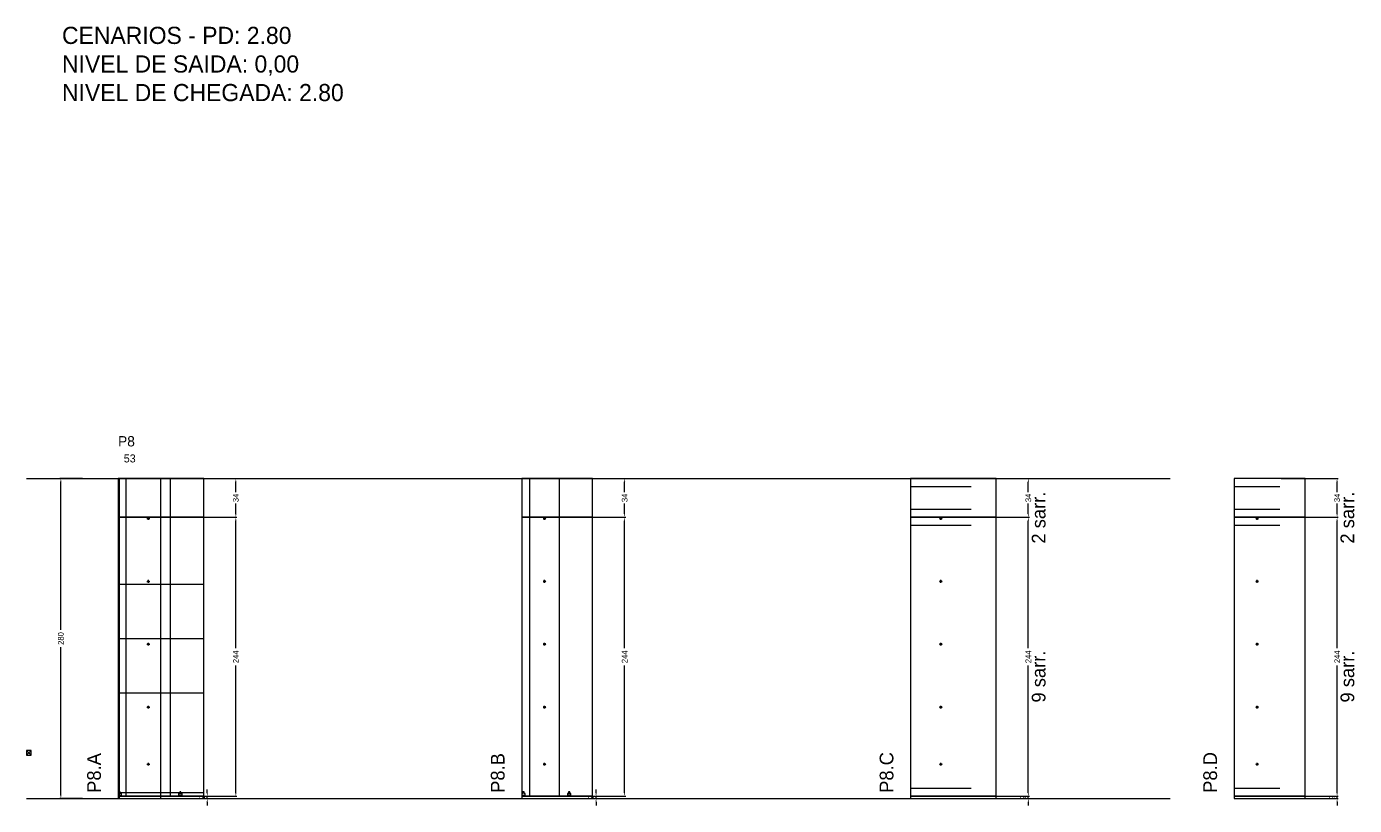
# Model space of a CAD drawing. Header units: centimetres. Extents: x -8500 to 4093, y -386 to 295.
# Drawn here: x -7000 to -5839, y -386 to 295 of the extents above; entities that cross this region are included whole.
import ezdxf

# ---------------------------------------------------------------- set-up
doc = ezdxf.new("R2010")
doc.units = ezdxf.units.CM
doc.linetypes.add('DASHED', pattern=[2, -2])
for name, color, linetype in [('CHAPA', 140, 'Continuous'), ('COTA', 241, 'Continuous'), ('COTAS FURACAO', 16, 'Continuous'), ('Madeira', 30, 'Continuous'), ('MEIO_PONT', 160, 'Continuous'), ('NOMENCLATURA', 7, 'Continuous'), ('Nível', 160, 'Continuous'), ('Painéis', 200, 'Continuous'), ('Perfil Metálico', 150, 'Continuous'), ('SARR_2.2x7', 40, 'Continuous'), ('SARRAFO DE PRESSAO', 200, 'Continuous'), ('texto', 7, 'Continuous'), ('TEXTO_GERAL', 7, 'Continuous')]:
    doc.layers.add(name, color=color, linetype=linetype)
doc.dimstyles.new('PAINEL-NOVA', dxfattribs={"dimtxt": 5, "dimasz": 3, "dimexe": 1, "dimexo": 1, "dimgap": 1, "dimtad": 1, "dimcen": 2.5, "dimazin": 3, "dimtfac": 1, "dimtmove": 0, "dimatfit": 3})

# ---------------------------------------------------------------- blocks, each defined once
blk = doc.blocks.new('_CLOSEDFILLED')
at = {"color": 0, "linetype": 'BYBLOCK'}
blk.add_solid([(-1, 0.16), (0, 0), (-1, -0.16)], dxfattribs=at)
blk = doc.blocks.new('*D1')
for p, q in [((-6951, -100), (-6971, -100)), ((-6970, -232.5), (-6970, -103)), ((-6970, -377), (-6970, -247.5)), ((-6951, -380), (-6971, -380))]:
    blk.add_line(p, q)
at = {"layer": 'Defpoints'}
for p in [(-6950, -100), (-6970, -380), (-6950, -380)]:
    blk.add_point(p, dxfattribs=at)
at = {"layer": 'COTA', "xscale": 3, "yscale": 3}
for p, rotation in [((-6970, -100), 90), ((-6970, -380), 270)]:
    blk.add_blockref('_CLOSEDFILLED', p, dxfattribs=dict(at, rotation=rotation))
at = {"layer": 'COTA', "insert": (-6970, -240), "char_height": 5, "attachment_point": 5, "rotation": 90}
blk.add_mtext('280', dxfattribs=at)
blk = doc.blocks.new('MULDURA')
at = {"layer": 'Paineis'}
for p, q in [((0, 0), (4, 4)), ((4, 0), (0, 4))]:
    blk.add_line(p, q, dxfattribs=at)
blk.add_lwpolyline([(0, 0), (4, 0), (4, 4), (0, 4)], close=True, dxfattribs=at)
blk = doc.blocks.new('*D3')
for p, q in [((-6866, -134), (-6816, -134)), ((-6817, -248.5), (-6817, -137)), ((-6817, -375), (-6817, -263.5)), ((-6866, -378), (-6816, -378))]:
    blk.add_line(p, q)
at = {"layer": 'Defpoints'}
for p in [(-6867, -134), (-6867, -378), (-6817, -378)]:
    blk.add_point(p, dxfattribs=at)
at = {"layer": 'COTA', "xscale": 3, "yscale": 3}
for p, rotation in [((-6817, -134), 90), ((-6817, -378), 270)]:
    blk.add_blockref('_CLOSEDFILLED', p, dxfattribs=dict(at, rotation=rotation))
at = {"layer": 'COTA', "insert": (-6817, -256), "char_height": 5, "attachment_point": 5, "rotation": 90}
blk.add_mtext('244', dxfattribs=at)
blk = doc.blocks.new('*D4')
for p, q in [((-6866, -100), (-6816, -100)), ((-6817, -112), (-6817, -103)), ((-6817, -131), (-6817, -122)), ((-6866, -134), (-6816, -134))]:
    blk.add_line(p, q)
at = {"layer": 'Defpoints'}
for p in [(-6867, -100), (-6867, -134), (-6817, -134)]:
    blk.add_point(p, dxfattribs=at)
at = {"layer": 'COTA', "xscale": 3, "yscale": 3}
for p, rotation in [((-6817, -100), 90), ((-6817, -134), 270)]:
    blk.add_blockref('_CLOSEDFILLED', p, dxfattribs=dict(at, rotation=rotation))
at = {"layer": 'COTA', "insert": (-6817, -117), "char_height": 5, "attachment_point": 5, "rotation": 90}
blk.add_mtext('34', dxfattribs=at)
blk = doc.blocks.new('SLIPTEE')
at = {"layer": 'Paineis'}
blk.add_lwpolyline([(0, 0), (3, 0), (3, 1.5), (2, 1.5), (2, 3), (1, 3), (1, 1.5), (0, 1.5)], close=True, dxfattribs=at)
blk = doc.blocks.new('SLIPTDD')
at = {"layer": 'Paineis'}
blk.add_line((0, 1.5), (3, 1.5), dxfattribs=at)
blk.add_lwpolyline([(0, 0), (3, 0), (3, 1.5), (2, 1.5), (2, 3), (1, 3), (1, 1.5), (0, 1.5)], close=True, dxfattribs=at)
blk = doc.blocks.new('furacao')
at = {"layer": 'COTAS FURACAO'}
for p, q in [((-1.2, 0), (1.2, 0)), ((0, -1.2), (0, 1.2))]:
    blk.add_line(p, q, dxfattribs=at)
blk.add_circle((0, 0), 0.8, dxfattribs=at)
blk = doc.blocks.new('*D6')
for p, q in [((-6526, -134), (-6476, -134)), ((-6477, -248.5), (-6477, -137)), ((-6477, -375), (-6477, -263.5)), ((-6526, -378), (-6476, -378))]:
    blk.add_line(p, q)
at = {"layer": 'Defpoints'}
for p in [(-6527, -134), (-6527, -378), (-6477, -378)]:
    blk.add_point(p, dxfattribs=at)
at = {"layer": 'COTA', "xscale": 3, "yscale": 3}
for p, rotation in [((-6477, -134), 90), ((-6477, -378), 270)]:
    blk.add_blockref('_CLOSEDFILLED', p, dxfattribs=dict(at, rotation=rotation))
at = {"layer": 'COTA', "insert": (-6477, -256), "char_height": 5, "attachment_point": 5, "rotation": 90}
blk.add_mtext('244', dxfattribs=at)
blk = doc.blocks.new('*D7')
for p, q in [((-6526, -100), (-6476, -100)), ((-6477, -112), (-6477, -103)), ((-6477, -131), (-6477, -122)), ((-6526, -134), (-6476, -134))]:
    blk.add_line(p, q)
at = {"layer": 'Defpoints'}
for p in [(-6527, -100), (-6527, -134), (-6477, -134)]:
    blk.add_point(p, dxfattribs=at)
at = {"layer": 'COTA', "xscale": 3, "yscale": 3}
for p, rotation in [((-6477, -100), 90), ((-6477, -134), 270)]:
    blk.add_blockref('_CLOSEDFILLED', p, dxfattribs=dict(at, rotation=rotation))
at = {"layer": 'COTA', "insert": (-6477, -117), "char_height": 5, "attachment_point": 5, "rotation": 90}
blk.add_mtext('34', dxfattribs=at)
blk = doc.blocks.new('*D9')
for p, q in [((-6173, -134), (-6123, -134)), ((-6124, -248.5), (-6124, -137)), ((-6124, -375), (-6124, -263.5)), ((-6173, -378), (-6123, -378))]:
    blk.add_line(p, q)
at = {"layer": 'Defpoints'}
for p in [(-6174, -134), (-6174, -378), (-6124, -378)]:
    blk.add_point(p, dxfattribs=at)
at = {"layer": 'COTA', "xscale": 3, "yscale": 3}
for p, rotation in [((-6124, -134), 90), ((-6124, -378), 270)]:
    blk.add_blockref('_CLOSEDFILLED', p, dxfattribs=dict(at, rotation=rotation))
at = {"layer": 'COTA', "insert": (-6124, -256), "char_height": 5, "attachment_point": 5, "rotation": 90}
blk.add_mtext('244', dxfattribs=at)
blk = doc.blocks.new('*D10')
for p, q in [((-6173, -100), (-6123, -100)), ((-6124, -112), (-6124, -103)), ((-6124, -131), (-6124, -122)), ((-6173, -134), (-6123, -134))]:
    blk.add_line(p, q)
at = {"layer": 'Defpoints'}
for p in [(-6174, -100), (-6174, -134), (-6124, -134)]:
    blk.add_point(p, dxfattribs=at)
at = {"layer": 'COTA', "xscale": 3, "yscale": 3}
for p, rotation in [((-6124, -100), 90), ((-6124, -134), 270)]:
    blk.add_blockref('_CLOSEDFILLED', p, dxfattribs=dict(at, rotation=rotation))
at = {"layer": 'COTA', "insert": (-6124, -117), "char_height": 5, "attachment_point": 5, "rotation": 90}
blk.add_mtext('34', dxfattribs=at)
blk = doc.blocks.new('*D12')
for p, q in [((-5903, -134), (-5853, -134)), ((-5854, -248.5), (-5854, -137)), ((-5854, -375), (-5854, -263.5)), ((-5903, -378), (-5853, -378))]:
    blk.add_line(p, q)
at = {"layer": 'Defpoints'}
for p in [(-5904, -134), (-5904, -378), (-5854, -378)]:
    blk.add_point(p, dxfattribs=at)
at = {"layer": 'COTA', "xscale": 3, "yscale": 3}
for p, rotation in [((-5854, -134), 90), ((-5854, -378), 270)]:
    blk.add_blockref('_CLOSEDFILLED', p, dxfattribs=dict(at, rotation=rotation))
at = {"layer": 'COTA', "insert": (-5854, -256), "char_height": 5, "attachment_point": 5, "rotation": 90}
blk.add_mtext('244', dxfattribs=at)
blk = doc.blocks.new('*D13')
for p, q in [((-5903, -100), (-5853, -100)), ((-5854, -112), (-5854, -103)), ((-5854, -131), (-5854, -122)), ((-5903, -134), (-5853, -134))]:
    blk.add_line(p, q)
at = {"layer": 'Defpoints'}
for p in [(-5904, -100), (-5904, -134), (-5854, -134)]:
    blk.add_point(p, dxfattribs=at)
at = {"layer": 'COTA', "xscale": 3, "yscale": 3}
for p, rotation in [((-5854, -100), 90), ((-5854, -134), 270)]:
    blk.add_blockref('_CLOSEDFILLED', p, dxfattribs=dict(at, rotation=rotation))
at = {"layer": 'COTA', "insert": (-5854, -117), "char_height": 5, "attachment_point": 5, "rotation": 90}
blk.add_mtext('34', dxfattribs=at)

msp = doc.modelspace()

# ---------------------------------------------------------------- linework, layer by layer
at = {"layer": 'CHAPA'}
msp.add_lwpolyline([(-6920, -380), (-6918.8, -380), (-6918.8, -100), (-6920, -100)], close=True, dxfattribs=at)
at = {"layer": 'Madeira'}
for points in [[(-6920, -192.4), (-6845, -192.4)], [(-6920, -287.6), (-6845, -287.6)]]:
    msp.add_lwpolyline(points, dxfattribs=at)
at = {"layer": 'MEIO_PONT'}
msp.add_lwpolyline([(-6920, -240), (-6845, -240)], dxfattribs=at)
at = {"layer": 'Nível', "linetype": 'DASHED'}
for points in [[(-7000, -100), (-6000, -100)], [(-7000, -380), (-6000, -380)]]:
    msp.add_lwpolyline(points, dxfattribs=at)
at = {"layer": 'Painéis'}
for points in [[(-6920, -134), (-6845, -134), (-6845, -100), (-6920, -100)], [(-6920, -380), (-6845, -380), (-6845, -100), (-6920, -100)], [(-6567, -134), (-6505, -134), (-6505, -100), (-6567, -100)], [(-6227, -134), (-6152, -134), (-6152, -100), (-6227, -100)], [(-5944, -134), (-5882, -134), (-5882, -100), (-5944, -100)], [(-6920, -378), (-6845, -378), (-6845, -134), (-6920, -134)], [(-6567, -378), (-6505, -378), (-6505, -134), (-6567, -134)], [(-6227, -378), (-6152, -378), (-6152, -134), (-6227, -134)], [(-5944, -378), (-5882, -378), (-5882, -134), (-5944, -134)], [(-6920, -380), (-6845, -380), (-6845, -378), (-6920, -378)], [(-6567, -380), (-6505, -380), (-6505, -378), (-6567, -378)], [(-6227, -380), (-6152, -380), (-6152, -378), (-6227, -378)], [(-5944, -380), (-5882, -380), (-5882, -378), (-5944, -378)]]:
    msp.add_lwpolyline(points, close=True, dxfattribs=at)
at = {"layer": 'Perfil Metálico'}
msp.add_line((-6882.5, -380), (-6882.5, -100), dxfattribs=at)
at = {"layer": 'SARR_2.2x7'}
for points in [[(-6913, -134), (-6913, -100)], [(-6874, -134), (-6874, -100)], [(-6560, -134), (-6560, -100)], [(-6534, -134), (-6534, -100)], [(-6227, -107), (-6174, -107)], [(-5944, -107), (-5904, -107)], [(-6227, -127), (-6174, -127)], [(-5944, -127), (-5904, -127)], [(-6227, -141), (-6174, -141)], [(-5944, -141), (-5904, -141)], [(-6227, -371), (-6174, -371)], [(-5944, -371), (-5904, -371)]]:
    msp.add_lwpolyline(points, dxfattribs=at)
at = {"layer": 'SARR_2.2x7', "linetype": 'DASHED'}
for points in [[(-6913, -378), (-6913, -134)], [(-6874, -378), (-6874, -134)], [(-6560, -378), (-6560, -134)], [(-6534, -378), (-6534, -134)]]:
    msp.add_lwpolyline(points, dxfattribs=at)
at = {"layer": 'SARRAFO DE PRESSAO'}
msp.add_lwpolyline([(-6920, -380), (-6845, -380), (-6845, -375), (-6920, -375)], close=True, dxfattribs=at)

# ---------------------------------------------------------------- block references
at = {"layer": 'COTA'}
for name, p in [('furacao', (-6893.5, -135)), ('furacao', (-6547, -135)), ('furacao', (-6200.5, -135)), ('furacao', (-5924, -135)), ('furacao', (-6893.5, -190)), ('furacao', (-6547, -190)), ('furacao', (-6200.5, -190)), ('furacao', (-5924, -190)), ('furacao', (-6893.5, -245)), ('furacao', (-6547, -245)), ('furacao', (-6200.5, -245)), ('furacao', (-5924, -245)), ('furacao', (-6893.5, -300)), ('furacao', (-6547, -300)), ('furacao', (-6200.5, -300)), ('furacao', (-5924, -300)), ('MULDURA', (-7000, -342)), ('furacao', (-6893.5, -350)), ('furacao', (-6547, -350)), ('furacao', (-6200.5, -350)), ('furacao', (-5924, -350)), ('SLIPTEE', (-6920, -377)), ('SLIPTDD', (-6867, -377)), ('SLIPTEE', (-6567, -377)), ('SLIPTDD', (-6527, -377))]:
    msp.add_blockref(name, p, dxfattribs=at)

# ---------------------------------------------------------------- texts
at = {"layer": 'NOMENCLATURA'}
for s, p in [('CENARIOS - PD: 2.80', (-6969, 280)), ('NIVEL DE SAIDA: 0,00', (-6969, 255)), ('NIVEL DE CHEGADA: 2.80', (-6969, 230))]:
    msp.add_text(s, height=15, dxfattribs=at).set_placement(p)
for s, p in [('2 sarr.', (-6109, -157)), ('2 sarr.', (-5839, -157)), ('9 sarr.', (-6109, -296)), ('9 sarr.', (-5839, -296)), ('P8.A', (-6935, -375)), ('P8.B', (-6582, -375)), ('P8.C', (-6242, -375)), ('P8.D', (-5959, -375))]:
    msp.add_text(s, height=12, rotation=90, dxfattribs=at).set_placement(p)
at = {"layer": 'texto'}
msp.add_text('53', height=7, dxfattribs=at).set_placement((-6915, -86))
at = {"layer": 'TEXTO_GERAL'}
msp.add_text('P8', height=9, dxfattribs=at).set_placement((-6920, -72))

# ---------------------------------------------------------------- dimensions: what is measured, and where the dimension line sits
at = {"layer": 'COTA'}
for base, p1, p2, picture, middle in [((-6970, -380), (-6950, -380), (-6950, -100), '*D1', (-6970, -240)), ((-6817, -134), (-6867, -134), (-6867, -100), '*D4', (-6817, -117)), ((-6477, -134), (-6527, -134), (-6527, -100), '*D7', (-6477, -117)), ((-6124, -134), (-6174, -134), (-6174, -100), '*D10', (-6124, -117)), ((-5854, -134), (-5904, -134), (-5904, -100), '*D13', (-5854, -117)), ((-6817, -378), (-6867, -378), (-6867, -134), '*D3', (-6817, -256)), ((-6477, -378), (-6527, -378), (-6527, -134), '*D6', (-6477, -256)), ((-6124, -378), (-6174, -378), (-6174, -134), '*D9', (-6124, -256)), ((-5854, -378), (-5904, -378), (-5904, -134), '*D12', (-5854, -256))]:
    dim = msp.add_linear_dim(base=base, p1=p1, p2=p2, angle=90, dimstyle='PAINEL-NOVA', dxfattribs=at)
    dim.commit()
    dim.dimension.update_dxf_attribs({"geometry": picture, "text_midpoint": middle})
for base, p1, p2 in [((-6842, -380), (-6867, -380), (-6867, -378)), ((-6502, -380), (-6527, -380), (-6527, -378)), ((-6124, -380), (-6174, -380), (-6174, -378)), ((-5854, -380), (-5904, -380), (-5904, -378))]:
    msp.add_linear_dim(base=base, p1=p1, p2=p2, angle=90, dimstyle='PAINEL-NOVA', dxfattribs=at).render()

doc.saveas('drawing.dxf')
